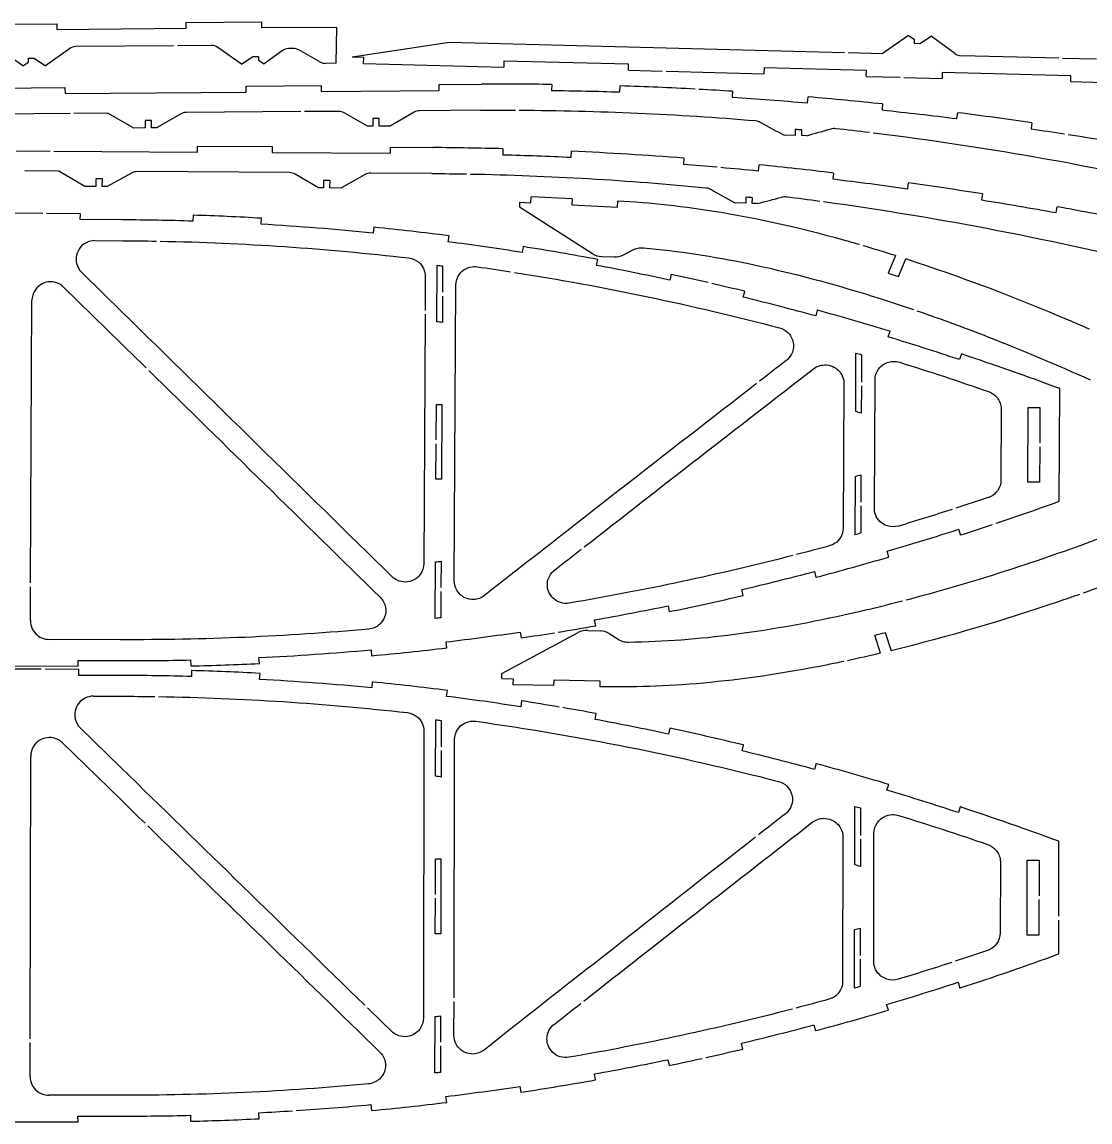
# Model space of a CAD drawing. Header units: millimetres. Extents: x 5 to 892, y -299 to -7.
# Drawn here: x 455.9 to 739.4, y -298.8 to -6.9 of the extents above; entities that cross this region are included whole.
import ezdxf

# ---------------------------------------------------------------- set-up
doc = ezdxf.new("R2010")
doc.units = ezdxf.units.MM
doc.layers.get('0').update_dxf_attribs({"linetype": 'CONTINUOUS'})

msp = doc.modelspace()

# ---------------------------------------------------------------- linework, layer by layer
for p, q in [((445.1, -7.55), (465.22, -7.38)), ((465.23, -8.97), (465.22, -7.38)), ((499.41, -8.69), (465.23, -8.97)), ((499.39, -7.1), (519.51, -6.93)), ((499.39, -7.1), (499.41, -8.69)), ((519.53, -8.52), (519.51, -6.93)), ((539.43, -8.35), (519.53, -8.52)), ((539.26, -17.89), (539.43, -8.35)), ((691.18, -10.51), (684.16, -15.35)), ((691.18, -10.51), (692.65, -11.53)), ((692.65, -11.53), (692.65, -12.57)), ((694.16, -12.61), (697.18, -10.67)), ((703.45, -15.31), (697.18, -10.67)), ((456.11, -18.59), (449.18, -13.64)), ((468.46, -14.01), (462.11, -18.54)), ((496.12, -13.25), (470.15, -13.46)), ((506.12, -13.16), (497.12, -13.24)), ((514.13, -18.11), (507.84, -13.7)), ((524.96, -14.55), (520.13, -18.06)), ((527.85, -13.98), (526.66, -13.99)), ((534.96, -17.52), (529.32, -14.36)), ((569.35, -12.39), (543.53, -16.25)), ((674.17, -15.09), (569.35, -12.39)), ((692.65, -12.57), (694.16, -12.61)), ((457.6, -17.6), (457.62, -16.57)), ((457.62, -16.57), (459.13, -16.55)), ((459.13, -16.55), (462.11, -18.54)), ((514.13, -18.11), (517.18, -16.07)), ((517.18, -16.07), (518.69, -16.06)), ((518.69, -16.06), (518.67, -17.09)), ((518.67, -17.09), (520.13, -18.06)), ((546.6, -16.33), (543.53, -16.25)), ((546.56, -17.92), (546.6, -16.33)), ((583.81, -17.29), (583.77, -18.88)), ((616.88, -18.15), (583.81, -17.29)), ((684.16, -15.35), (675.17, -15.12)), ((731.09, -16.56), (705.12, -15.89)), ((741.09, -16.82), (732.09, -16.59)), ((456.11, -18.59), (457.6, -17.6)), ((539.26, -17.89), (536.48, -17.91)), ((546.56, -17.92), (583.77, -18.88)), ((616.84, -19.73), (616.88, -18.15)), ((616.84, -19.73), (625.84, -19.96)), ((626.84, -19.99), (652.79, -20.66)), ((652.83, -19.07), (652.79, -20.66)), ((680.02, -19.78), (652.83, -19.07)), ((679.98, -21.36), (680.02, -19.78)), ((700.13, -20.29), (700.09, -21.88)), ((734.3, -21.18), (700.13, -20.29)), ((679.98, -21.36), (688.97, -21.59)), ((689.97, -21.62), (700.09, -21.88)), ((734.26, -22.76), (734.3, -21.18)), ((734.26, -22.76), (754.37, -23.28)), ((440.21, -24.54), (467.29, -24.33)), ((467.29, -24.33), (467.3, -25.92)), ((467.3, -25.92), (515.38, -25.54)), ((515.37, -23.95), (535.25, -23.8)), ((515.38, -25.54), (515.37, -23.95)), ((535.25, -23.8), (535.26, -25.38)), ((535.26, -25.38), (566.6, -25.14)), ((566.6, -25.14), (566.62, -23.55)), ((566.62, -23.55), (577.81, -23.46)), ((596.48, -23.5), (596.46, -25.09)), ((614.59, -25.49), (614.69, -23.9)), ((644.51, -25.32), (644.41, -26.91)), ((664.38, -28.39), (664.54, -26.81)), ((684.31, -28.69), (684.15, -30.27)), ((468.68, -31.2), (352.86, -32.11)), ((478.68, -31.12), (469.68, -31.19)), ((485.6, -35.07), (478.68, -31.12)), ((497.95, -31.36), (491.57, -35.02)), ((529.87, -30.72), (499.44, -30.96)), ((539.87, -30.64), (530.87, -30.71)), ((547.62, -34.58), (541.41, -31.04)), ((559.97, -30.88), (553.59, -34.53)), ((577.69, -30.34), (561.46, -30.47)), ((577.69, -30.34), (577.87, -30.34)), ((704.04, -32.58), (704.27, -31.01)), ((488.56, -33.04), (488.53, -35.04)), ((490.27, -33.03), (488.56, -33.04)), ((490.24, -35.03), (490.27, -33.03)), ((491.57, -35.02), (490.24, -35.03)), ((548.96, -34.57), (547.62, -34.58)), ((548.99, -32.57), (548.96, -34.57)), ((550.7, -32.56), (548.99, -32.57)), ((550.67, -34.56), (550.7, -32.56)), ((553.59, -34.53), (550.67, -34.56)), ((723.94, -33.7), (723.71, -35.27)), ((488.53, -35.04), (485.6, -35.07)), ((661.11, -37.06), (658.17, -37)), ((661.14, -35.44), (661.11, -37.06)), ((662.83, -37.09), (662.86, -35.58)), ((664.18, -37.11), (662.83, -37.09)), ((502.43, -41.45), (502.44, -39.87)), ((502.44, -39.87), (522.32, -39.99)), ((522.32, -39.99), (522.31, -41.58)), ((553.65, -41.78), (553.69, -40.19)), ((553.69, -40.19), (564.89, -40.26)), ((583.55, -40.57), (583.51, -42.16)), ((454.35, -41.15), (463.35, -41.2)), ((464.35, -41.21), (502.43, -41.45)), ((522.31, -41.58), (553.65, -41.78)), ((601.63, -42.81), (601.75, -41.23)), ((631.55, -43.07), (631.43, -44.66)), ((465.65, -46.51), (456.65, -46.45)), ((472.52, -50.56), (465.65, -46.51)), ((526.85, -46.9), (486.42, -46.64)), ((651.37, -46.42), (651.56, -44.84)), ((475.51, -48.57), (475.45, -50.57)), ((477.22, -48.59), (475.51, -48.57)), ((477.16, -50.58), (477.22, -48.59)), ((484.92, -47.03), (478.49, -50.59)), ((534.54, -50.95), (528.38, -47.32)), ((535.94, -48.96), (535.88, -50.96)), ((537.65, -48.97), (535.94, -48.96)), ((537.59, -50.97), (537.65, -48.97)), ((546.94, -47.42), (540.51, -50.99)), ((564.66, -47.14), (548.44, -47.04)), ((564.66, -47.14), (564.84, -47.14)), ((671.3, -47.01), (671.11, -48.58)), ((690.97, -51.17), (691.22, -49.61)), ((475.45, -50.57), (472.52, -50.56)), ((478.49, -50.59), (477.16, -50.58)), ((535.88, -50.96), (534.54, -50.95)), ((540.51, -50.99), (537.59, -50.97)), ((587.96, -54.73), (587.89, -56.01)), ((587.96, -54.73), (590.97, -54.88)), ((590.97, -54.88), (591.03, -53.3)), ((601.9, -53.86), (591.03, -53.3)), ((601.9, -53.86), (601.84, -55.44)), ((601.84, -55.44), (613.98, -56.07)), ((613.98, -56.07), (614.04, -54.48)), ((647.99, -55.04), (645.05, -54.95)), ((648.04, -53.42), (647.99, -55.04)), ((649.7, -55.09), (649.75, -53.59)), ((651.05, -55.14), (649.7, -55.09)), ((710.86, -52.57), (710.6, -54.14)), ((461.4, -57.75), (440.03, -57.64)), ((471.4, -57.8), (462.4, -57.75)), ((471.35, -59.38), (471.4, -57.8)), ((501.27, -58.2), (501.22, -59.78)), ((587.89, -56.01), (607.28, -68.39)), ((730.34, -57.52), (730.66, -55.97)), ((482.59, -59.44), (471.35, -59.38)), ((519.32, -60.6), (519.48, -59.02)), ((549.25, -61.38), (549.09, -62.96)), ((568.97, -65.26), (569.22, -63.69)), ((475.21, -64.94), (482.56, -64.97)), ((588.88, -66.53), (588.63, -68.09)), ((608.35, -71.51), (608.68, -69.96)), ((609.75, -69.16), (613.05, -69.29)), ((615.54, -68.72), (617.99, -67.43)), ((687.74, -68.93), (685.81, -73.61)), ((688.55, -74.49), (690.48, -69.81)), ((565.98, -86.46), (566.05, -71.47)), ((567.52, -71.66), (567.49, -78.66)), ((482.51, -83.96), (471.73, -73.41)), ((562.92, -74.48), (562.87, -83.48)), ((628.15, -73.89), (627.82, -75.44)), ((685.81, -73.61), (688.55, -74.49)), ((466.93, -77.28), (482.38, -92.4)), ((570.63, -155.23), (571.03, -76.76)), ((647.32, -79.95), (647.74, -78.41)), ((458.15, -155.79), (458.53, -80.78)), ((567.48, -79.66), (567.45, -86.65)), ((562.86, -84.48), (562.53, -150.63)), ((666.97, -83.41), (666.55, -84.94)), ((685.78, -90.5), (686.28, -88.99)), ((677.16, -110.3), (677.24, -94.78)), ((678.73, -95.22), (678.7, -102.48)), ((705.21, -95.01), (704.71, -96.52)), ((682.12, -135.94), (682.29, -101.92)), ((674.03, -102.89), (673.84, -141.22)), ((678.69, -103.48), (678.65, -110.75)), ((731.21, -134.12), (731.37, -104.24)), ((565.82, -117.84), (565.87, -108.4)), ((565.87, -108.4), (567.34, -108.4)), ((567.34, -108.4), (567.23, -128.28)), ((715.82, -109.69), (715.72, -128.51)), ((722.84, -129.06), (722.94, -109.21)), ((722.94, -109.21), (726.08, -109.23)), ((726.08, -109.23), (726.03, -118.65)), ((565.76, -128.28), (565.81, -118.84)), ((726.03, -119.65), (725.98, -129.08)), ((567.23, -128.28), (565.76, -128.28)), ((677, -143.03), (677.08, -127.51)), ((678.57, -127.07), (678.53, -134.34)), ((725.98, -129.08), (722.84, -129.06)), ((678.53, -135.34), (678.49, -142.6)), ((704.48, -141.56), (704.96, -143.08)), ((685.97, -148.91), (685.49, -147.39)), ((565.58, -165.2), (565.65, -150.21)), ((567.12, -150.04), (567.09, -157.03)), ((666.2, -152.75), (666.61, -154.29)), ((458.1, -165.79), (458.15, -156.79)), ((647.33, -159.09), (646.93, -157.55)), ((567.08, -158.03), (567.05, -165.03)), ((627.38, -161.86), (627.7, -163.42)), ((608.19, -167.15), (607.87, -165.6)), ((583.25, -179.85), (603.51, -168.96)), ((588.12, -168.81), (588.35, -170.38)), ((606.03, -168.37), (609.33, -168.49)), ((611.77, -169.25), (614.11, -170.72)), ((682.21, -169.64), (685, -168.96)), ((685, -168.96), (686.58, -173.78)), ((482.02, -170.85), (463.02, -170.76)), ((568.66, -173.02), (568.43, -171.45)), ((683.78, -174.45), (682.21, -169.64)), ((548.53, -173.54), (548.67, -175.12)), ((449.42, -177.81), (470.79, -177.91)), ((470.76, -176.33), (482, -176.38)), ((470.79, -177.91), (470.76, -176.33)), ((500.63, -176.23), (500.66, -177.82)), ((518.88, -177.18), (518.74, -175.6)), ((461, -178.7), (439.63, -178.66)), ((471, -178.72), (462, -178.71)), ((470.96, -180.31), (471, -178.72)), ((482.19, -180.33), (470.96, -180.31)), ((500.87, -179.03), (500.83, -180.62)), ((518.93, -181.38), (519.08, -179.8)), ((583.22, -181.13), (583.25, -179.85)), ((548.86, -182.07), (548.7, -183.65)), ((583.22, -181.13), (586.24, -181.2)), ((586.24, -181.2), (586.18, -182.79)), ((597.05, -183.05), (586.18, -182.79)), ((597.05, -183.05), (597.11, -181.46)), ((597.11, -181.46), (609.27, -181.74)), ((609.27, -181.74), (609.21, -183.33)), ((474.83, -185.85), (482.18, -185.87)), ((568.59, -185.89), (568.83, -184.32)), ((588.5, -187.09), (588.26, -188.66)), ((565.66, -207.1), (565.69, -192.11)), ((567.16, -192.29), (567.15, -199.29)), ((607.99, -192.02), (608.32, -190.46)), ((482.19, -204.85), (471.38, -194.33)), ((562.56, -195.13), (562.41, -271.28)), ((627.8, -194.34), (627.47, -195.89)), ((466.59, -198.22), (482.09, -213.29)), ((570.55, -265.85), (570.69, -197.38)), ((567.15, -200.29), (567.13, -207.29)), ((646.99, -200.33), (647.4, -198.8)), ((458.05, -276.76), (458.2, -201.75)), ((666.64, -203.74), (666.23, -205.27)), ((685.47, -210.77), (685.97, -209.26)), ((676.92, -230.59), (676.95, -215.08)), ((678.45, -215.51), (678.43, -222.78)), ((704.92, -215.22), (704.42, -216.73)), ((673.77, -223.2), (673.69, -261.53)), ((678.43, -223.78), (678.41, -231.04)), ((681.95, -256.22), (682.02, -222.2)), ((731.07, -244.25), (731.11, -224.37)), ((565.6, -238.48), (565.62, -229.04)), ((565.62, -229.04), (567.09, -229.04)), ((567.09, -229.04), (567.05, -248.92)), ((715.57, -229.87), (715.53, -248.68)), ((722.65, -249.22), (722.69, -229.37)), ((722.69, -229.37), (725.83, -229.37)), ((725.83, -229.37), (725.82, -238.8)), ((565.58, -248.92), (565.6, -239.48)), ((725.81, -239.8), (725.79, -249.22)), ((676.86, -263.32), (676.89, -247.8)), ((678.38, -247.37), (678.37, -254.63)), ((731.05, -254.25), (731.06, -245.25)), ((567.05, -248.92), (565.58, -248.92)), ((725.79, -249.22), (722.65, -249.22)), ((678.37, -255.63), (678.35, -262.89)), ((704.33, -261.78), (704.82, -263.29)), ((570.53, -275.85), (570.55, -266.85)), ((685.85, -269.18), (685.36, -267.66)), ((565.5, -285.84), (565.54, -270.85)), ((567, -270.67), (566.99, -277.67)), ((666.09, -273.08), (666.5, -274.62)), ((458.03, -286.76), (458.05, -277.76)), ((566.99, -278.67), (566.97, -285.67)), ((647.24, -279.48), (646.83, -277.94)), ((627.3, -282.31), (627.62, -283.86)), ((608.12, -287.66), (607.8, -286.1)), ((481.97, -291.75), (462.96, -291.71)), ((588.06, -289.38), (588.29, -290.95)), ((548.48, -294.23), (548.63, -295.81)), ((568.61, -293.65), (568.37, -292.08)), ((470.76, -298.84), (470.72, -297.26)), ((470.72, -297.26), (481.96, -297.28)), ((500.59, -297.07), (500.63, -298.65)), ((518.84, -297.97), (518.7, -296.38)), ((439.39, -298.78), (470.76, -298.84))]:
    msp.add_line(p, q)
for centre, radius, start, end in [((470.17, -16.4), 2.94, 90.4783, 125.5225), ((506.15, -16.1), 2.94, 54.9535, 90.4783), ((526.68, -16.93), 2.94, 90.4783, 126.0031), ((527.88, -16.92), 2.94, 60.7334, 90.4783), ((705.2, -12.95), 2.94, 233.4775, 268.5217), ((536.46, -14.85), 3.06, 240.7334, 270.4783), ((499.47, -34.02), 3.06, 90.449, 119.8339), ((539.89, -33.7), 3.06, 60.3361, 90.449), ((561.49, -33.53), 3.06, 90.449, 119.8339), ((486.4, -49.7), 3.06, 89.6349, 119.0198), ((526.83, -49.96), 3.06, 59.5219, 89.6349), ((548.42, -50.1), 3.06, 89.6349, 119.0198), ((609.94, -64.23), 4.94, 237.4354, 267.8523), ((613.23, -64.35), 4.94, 267.8523, 297.8523), ((605.85, -173.31), 4.94, 87.8523, 118.2693), ((609.14, -173.43), 4.94, 57.8523, 87.8523)]:
    msp.add_arc(centre, radius, start, end)
for points in [[(596.48, -23.5), (590.26, -23.43), (584.03, -23.41), (577.81, -23.46)], [(634.53, -24.74), (627.92, -24.39), (621.3, -24.11), (614.69, -23.9)], [(644.51, -25.32), (641.52, -25.13), (638.52, -24.96), (635.53, -24.8)], [(684.31, -28.69), (677.73, -28), (671.14, -27.37), (664.54, -26.81)], [(577.87, -30.34), (580.86, -30.32), (583.86, -30.31), (586.87, -30.32)], [(587.87, -30.33), (608.84, -30.43), (629.87, -31.37), (650.58, -33.1)], [(723.94, -33.7), (717.4, -32.74), (710.84, -31.84), (704.27, -31.01)], [(650.58, -33.1), (651, -33.13), (651.43, -33.26), (651.82, -33.48)], [(651.82, -33.48), (653.94, -34.65), (656.05, -35.83), (658.17, -37)], [(664.18, -37.11), (666.34, -36.49), (668.5, -35.88), (670.65, -35.26)], [(670.65, -35.26), (671.05, -35.14), (671.45, -35.11), (671.85, -35.16)], [(671.85, -35.16), (674.83, -35.49), (677.81, -35.83), (680.79, -36.19)], [(681.78, -36.31), (712.83, -40.11), (743.56, -45.68), (773.59, -52.69)], [(583.55, -40.57), (577.33, -40.41), (571.11, -40.3), (564.89, -40.26)], [(631.55, -43.07), (621.63, -42.3), (611.69, -41.68), (601.75, -41.23)], [(671.3, -47.01), (664.73, -46.22), (658.15, -45.5), (651.56, -44.84)], [(564.84, -47.14), (567.84, -47.16), (570.84, -47.2), (573.84, -47.25)], [(574.84, -47.27), (595.82, -47.67), (616.82, -48.91), (637.51, -50.93)], [(710.86, -52.57), (704.33, -51.52), (697.78, -50.53), (691.22, -49.61)], [(637.51, -50.93), (637.93, -50.97), (638.36, -51.11), (638.74, -51.33)], [(638.74, -51.33), (640.84, -52.53), (642.95, -53.74), (645.05, -54.95)], [(651.05, -55.14), (653.22, -54.55), (655.39, -53.96), (657.55, -53.38)], [(657.55, -53.38), (657.95, -53.27), (658.35, -53.24), (658.75, -53.29)], [(658.75, -53.29), (661.73, -53.66), (664.7, -54.05), (667.67, -54.45)], [(668.66, -54.59), (699.66, -58.83), (730.3, -64.83), (760.23, -72.27)], [(750.16, -59.7), (743.68, -58.39), (737.18, -57.15), (730.66, -55.97)], [(501.22, -59.78), (495.01, -59.59), (488.8, -59.47), (482.59, -59.44)], [(549.09, -62.96), (539.19, -61.96), (529.26, -61.17), (519.32, -60.6)], [(482.56, -64.97), (485.56, -64.99), (488.56, -65.02), (491.56, -65.08)], [(492.56, -65.1), (514.61, -65.53), (536.64, -67.02), (558.54, -69.55)], [(588.63, -68.09), (582.09, -67.06), (575.54, -66.11), (568.97, -65.26)], [(687.74, -68.93), (684.87, -68.02), (682, -67.14), (679.13, -66.3)], [(566.05, -71.47), (566.54, -71.53), (567.03, -71.59), (567.52, -71.66)], [(576.68, -71.89), (579.65, -72.31), (582.62, -72.76), (585.58, -73.22)], [(627.82, -75.44), (621.35, -74.04), (614.86, -72.73), (608.35, -71.51)], [(586.57, -73.37), (610.34, -77.1), (633.86, -82.05), (656.94, -88.1)], [(666.55, -84.94), (660.17, -83.19), (653.76, -81.53), (647.32, -79.95)], [(683.93, -80.41), (686.78, -81.32), (689.63, -82.26), (692.47, -83.23)], [(567.45, -86.65), (566.96, -86.59), (566.47, -86.53), (565.98, -86.46)], [(482.38, -92.4), (484.52, -94.5), (486.67, -96.6), (488.81, -98.7)], [(704.71, -96.52), (698.44, -94.44), (692.13, -92.43), (685.78, -90.5)], [(677.24, -94.78), (677.74, -94.93), (678.24, -95.07), (678.73, -95.22)], [(605.11, -146.24), (625.38, -130.42), (645.65, -114.66), (665.93, -98.98)], [(658.75, -96.76), (656.37, -98.6), (654, -100.44), (651.63, -102.27)], [(688.84, -97.24), (696.77, -99.71), (704.65, -102.3), (712.45, -105.01)], [(489.52, -99.4), (510, -119.46), (530.47, -139.54), (550.94, -159.59)], [(650.84, -102.89), (626.77, -121.54), (602.7, -140.31), (578.64, -159.14)], [(678.65, -110.75), (678.16, -110.6), (677.66, -110.45), (677.16, -110.3)], [(677.08, -127.51), (677.58, -127.36), (678.07, -127.22), (678.57, -127.07)], [(712.31, -133.15), (709.47, -134.11), (706.62, -135.05), (703.76, -135.97)], [(702.81, -136.28), (698.1, -137.79), (693.37, -139.26), (688.61, -140.69)], [(678.49, -142.6), (677.99, -142.74), (677.5, -142.89), (677, -143.03)], [(685.49, -147.39), (691.86, -145.53), (698.19, -143.58), (704.48, -141.56)], [(597.22, -152.39), (599.59, -150.54), (601.95, -148.7), (604.32, -146.85)], [(660.49, -148.52), (640.97, -153.54), (621.14, -157.77), (601.11, -161.15)], [(670.16, -145.96), (667.27, -146.75), (664.37, -147.52), (661.46, -148.27)], [(565.65, -150.21), (566.14, -150.15), (566.63, -150.09), (567.12, -150.04)], [(646.93, -157.55), (653.38, -156.04), (659.81, -154.44), (666.2, -152.75)], [(745.99, -155.43), (743.17, -156.47), (740.35, -157.5), (737.53, -158.5)], [(680.84, -162.71), (683.75, -162.02), (686.67, -161.29), (689.57, -160.54)], [(607.87, -165.6), (614.4, -164.44), (620.9, -163.19), (627.38, -161.86)], [(567.05, -165.03), (566.56, -165.09), (566.07, -165.15), (565.58, -165.2)], [(547.93, -168.04), (526.02, -170.02), (504.02, -170.96), (482.02, -170.85)], [(568.43, -171.45), (575.01, -170.66), (581.57, -169.78), (588.12, -168.81)], [(518.74, -175.6), (528.68, -175.13), (538.61, -174.44), (548.53, -173.54)], [(683.78, -174.45), (680.85, -175.14), (677.92, -175.8), (675, -176.42)], [(482, -176.38), (488.21, -176.42), (494.42, -176.36), (500.63, -176.23)], [(500.83, -180.62), (494.62, -180.44), (488.41, -180.35), (482.19, -180.33)], [(548.7, -183.65), (538.8, -182.68), (528.87, -181.92), (518.93, -181.38)], [(482.18, -185.87), (485.18, -185.87), (488.18, -185.9), (491.18, -185.94)], [(492.18, -185.96), (514.23, -186.32), (536.26, -187.75), (558.17, -190.21)], [(588.26, -188.66), (581.72, -187.65), (575.16, -186.72), (568.59, -185.89)], [(565.69, -192.11), (566.18, -192.17), (566.67, -192.23), (567.16, -192.29)], [(576.32, -192.5), (603.46, -196.27), (630.33, -201.65), (656.63, -208.46)], [(627.47, -195.89), (621, -194.51), (614.51, -193.22), (607.99, -192.02)], [(666.23, -205.27), (659.85, -203.54), (653.43, -201.9), (646.99, -200.33)], [(567.13, -207.29), (566.64, -207.22), (566.15, -207.16), (565.66, -207.1)], [(704.42, -216.73), (698.15, -214.67), (691.83, -212.68), (685.47, -210.77)], [(482.09, -213.29), (484.23, -215.39), (486.38, -217.48), (488.53, -219.57)], [(676.95, -215.08), (677.45, -215.22), (677.95, -215.37), (678.45, -215.51)], [(658.46, -217.12), (656.1, -218.96), (653.73, -220.8), (651.36, -222.65)], [(688.55, -217.5), (696.5, -219.94), (704.38, -222.51), (712.19, -225.2)], [(489.25, -220.27), (509.78, -240.27), (530.32, -260.29), (550.86, -280.27)], [(604.98, -266.75), (625.2, -250.87), (645.43, -235.05), (665.65, -219.31)], [(650.58, -223.26), (626.57, -242), (602.56, -260.84), (578.54, -279.74)], [(678.41, -231.04), (677.92, -230.89), (677.42, -230.74), (676.92, -230.59)], [(676.89, -247.8), (677.39, -247.66), (677.88, -247.51), (678.38, -247.37)], [(712.14, -253.34), (709.3, -254.3), (706.45, -255.25), (703.6, -256.18)], [(702.65, -256.49), (697.94, -258.02), (693.22, -259.51), (688.47, -260.95)], [(685.36, -267.66), (691.73, -265.78), (698.05, -263.82), (704.33, -261.78)], [(678.35, -262.89), (677.85, -263.04), (677.35, -263.18), (676.86, -263.32)], [(554.02, -274.81), (551.87, -272.72), (549.72, -270.63), (547.57, -268.53)], [(597.11, -272.93), (599.47, -271.08), (601.83, -269.22), (604.19, -267.37)], [(670.03, -266.28), (667.14, -267.07), (664.24, -267.85), (661.33, -268.61)], [(565.54, -270.85), (566.03, -270.79), (566.51, -270.73), (567, -270.67)], [(660.37, -268.87), (640.86, -273.94), (621.04, -278.24), (601.03, -281.68)], [(646.83, -277.94), (653.28, -276.41), (659.7, -274.79), (666.09, -273.08)], [(607.8, -286.1), (614.32, -284.93), (620.82, -283.66), (627.3, -282.31)], [(566.97, -285.67), (566.48, -285.73), (565.99, -285.78), (565.5, -285.84)], [(547.87, -288.73), (525.97, -290.78), (503.97, -291.79), (481.97, -291.75)], [(568.37, -292.08), (574.95, -291.27), (581.51, -290.37), (588.06, -289.38)], [(528.68, -295.8), (535.29, -295.37), (541.89, -294.85), (548.48, -294.23)], [(481.96, -297.28), (488.17, -297.29), (494.38, -297.22), (500.59, -297.07)], [(518.7, -296.38), (521.69, -296.23), (524.69, -296.06), (527.68, -295.87)]]:
    msp.add_open_spline(points, degree=3)
for points, knots in [([(596.46, -25.09), (596.48, -25.09), (596.5, -25.09), (596.52, -25.09), (602.53, -25.17), (608.53, -25.3), (614.53, -25.49), (614.55, -25.49), (614.57, -25.49), (614.59, -25.49)], [25.42343, 25.42343, 25.42343, 25.42343, 25.429162, 25.429162, 25.429162, 27.150135, 27.150135, 27.150135, 27.155686, 27.155686, 27.155686, 27.155686]), ([(644.41, -26.91), (644.43, -26.91), (644.45, -26.91), (644.47, -26.91), (651.09, -27.33), (657.71, -27.83), (664.32, -28.39), (664.34, -28.39), (664.36, -28.39), (664.38, -28.39)], [30.007331, 30.007331, 30.007331, 30.007331, 30.013061, 30.013061, 30.013061, 31.914649, 31.914649, 31.914649, 31.920266, 31.920266, 31.920266, 31.920266]), ([(684.15, -30.27), (684.17, -30.28), (684.19, -30.28), (684.2, -30.28), (690.81, -30.98), (697.4, -31.74), (703.98, -32.57), (704, -32.58), (704.02, -32.58), (704.04, -32.58)], [33.819162, 33.819162, 33.819162, 33.819162, 33.824901, 33.824901, 33.824901, 35.730751, 35.730751, 35.730751, 35.736388, 35.736388, 35.736388, 35.736388]), ([(662.86, -35.58), (662.84, -35.58), (662.82, -35.58), (662.8, -35.58), (662.27, -35.53), (661.74, -35.49), (661.21, -35.44), (661.18, -35.44), (661.16, -35.44), (661.14, -35.44)], [8.6177106, 8.6177106, 8.6177106, 8.6177106, 8.6229649, 8.6229649, 8.6229649, 8.7725911, 8.7725911, 8.7725911, 8.7785691, 8.7785691, 8.7785691, 8.7785691]), ([(723.71, -35.27), (723.73, -35.27), (723.75, -35.27), (723.77, -35.28), (726.72, -35.71), (729.67, -36.16), (732.61, -36.61)], [37.6412876, 37.6412876, 37.6412876, 37.6412876, 37.6470469, 37.6470469, 37.6470469, 38.506052, 38.506052, 38.506052, 38.506052]), ([(733.6, -36.77), (736.88, -37.28), (740.16, -37.81), (743.44, -38.36), (743.46, -38.36), (743.48, -38.37), (743.5, -38.37)], [38.6022011, 38.6022011, 38.6022011, 38.6022011, 39.5614414, 39.5614414, 39.5614414, 39.5671117, 39.5671117, 39.5671117, 39.5671117]), ([(583.51, -42.16), (583.53, -42.16), (583.55, -42.16), (583.57, -42.16), (589.57, -42.32), (595.57, -42.53), (601.57, -42.81), (601.59, -42.81), (601.61, -42.81), (601.63, -42.81)], [25.42343, 25.42343, 25.42343, 25.42343, 25.429162, 25.429162, 25.429162, 27.150135, 27.150135, 27.150135, 27.155686, 27.155686, 27.155686, 27.155686]), ([(631.43, -44.66), (631.45, -44.66), (631.47, -44.66), (631.49, -44.66), (634.46, -44.89), (637.43, -45.14), (640.4, -45.4)], [30.0073311, 30.0073311, 30.0073311, 30.0073311, 30.0130611, 30.0130611, 30.0130611, 30.8670836, 30.8670836, 30.8670836, 30.8670836]), ([(641.39, -45.48), (644.7, -45.78), (648.01, -46.09), (651.31, -46.41), (651.33, -46.42), (651.35, -46.42), (651.37, -46.42)], [30.9626231, 30.9626231, 30.9626231, 30.9626231, 31.9146489, 31.9146489, 31.9146489, 31.9202659, 31.9202659, 31.9202659, 31.9202659]), ([(671.11, -48.58), (671.13, -48.59), (671.15, -48.59), (671.17, -48.59), (677.77, -49.38), (684.35, -50.24), (690.91, -51.17), (690.93, -51.17), (690.95, -51.17), (690.97, -51.17)], [33.819162, 33.819162, 33.819162, 33.819162, 33.824901, 33.824901, 33.824901, 35.730751, 35.730751, 35.730751, 35.736388, 35.736388, 35.736388, 35.736388]), ([(678.17, -66.02), (676.79, -65.62), (675.41, -65.23), (674.03, -64.84), (650.29, -58.24), (630.9, -55.36), (614.04, -54.48)], [17.289522, 17.289522, 17.289522, 17.289522, 17.849287, 17.849287, 17.849287, 27.486424, 27.486424, 27.486424, 27.486424]), ([(649.75, -53.59), (649.73, -53.59), (649.71, -53.58), (649.7, -53.58), (649.16, -53.53), (648.63, -53.48), (648.1, -53.43), (648.08, -53.43), (648.06, -53.42), (648.04, -53.42)], [8.6177106, 8.6177106, 8.6177106, 8.6177106, 8.6229649, 8.6229649, 8.6229649, 8.7725911, 8.7725911, 8.7725911, 8.7785691, 8.7785691, 8.7785691, 8.7785691]), ([(710.6, -54.14), (710.62, -54.14), (710.64, -54.15), (710.66, -54.15), (717.22, -55.21), (723.77, -56.33), (730.29, -57.51), (730.31, -57.52), (730.32, -57.52), (730.34, -57.52)], [37.641288, 37.641288, 37.641288, 37.641288, 37.647047, 37.647047, 37.647047, 39.561441, 39.561441, 39.561441, 39.567112, 39.567112, 39.567112, 39.567112]), ([(519.48, -59.02), (519.46, -59.02), (519.44, -59.01), (519.42, -59.01), (513.39, -58.66), (507.36, -58.39), (501.33, -58.2), (501.31, -58.2), (501.29, -58.2), (501.27, -58.2)], [25.052182, 25.052182, 25.052182, 25.052182, 25.058161, 25.058161, 25.058161, 26.786843, 26.786843, 26.786843, 26.792573, 26.792573, 26.792573, 26.792573]), ([(569.22, -63.69), (569.2, -63.69), (569.18, -63.68), (569.16, -63.68), (562.55, -62.82), (555.94, -62.06), (549.31, -61.39), (549.29, -61.39), (549.27, -61.39), (549.25, -61.38)], [20.281565, 20.281565, 20.281565, 20.281565, 20.28746, 20.28746, 20.28746, 22.19533, 22.19533, 22.19533, 22.20106, 22.20106, 22.20106, 22.20106]), ([(475.21, -64.94), (473.73, -64.93), (472.26, -65.63), (471.34, -66.78), (470.4, -67.94), (470.04, -69.53), (470.37, -70.98), (470.58, -71.9), (471.06, -72.75), (471.73, -73.41)], [-1.570796, -1.570796, -1.570796, -1.570796, -0.672017, -0.672017, -0.672017, 0.231081, 0.231081, 0.231081, 0.800941, 0.800941, 0.800941, 0.800941]), ([(608.68, -69.96), (608.66, -69.95), (608.64, -69.95), (608.62, -69.94), (602.08, -68.72), (595.52, -67.58), (588.94, -66.54), (588.92, -66.53), (588.9, -66.53), (588.88, -66.53)], [16.459396, 16.459396, 16.459396, 16.459396, 16.465302, 16.465302, 16.465302, 18.377252, 18.377252, 18.377252, 18.382992, 18.382992, 18.382992, 18.382992]), ([(617.99, -67.43), (618.42, -67.2), (618.88, -67.04), (619.36, -66.94), (619.83, -66.84), (620.32, -66.82), (620.81, -66.86)], [0, 0, 0, 0, 0.144404, 0.144404, 0.144404, 0.288808, 0.288808, 0.288808, 0.288808]), ([(620.81, -66.86), (630.16, -67.71), (639.37, -69.13), (648.69, -71.05), (658.94, -73.17), (669.14, -75.86), (679.15, -78.92)], [0.149135, 0.149135, 0.149135, 0.149135, 2.96853, 2.96853, 2.96853, 6.065924, 6.065924, 6.065924, 6.065924]), ([(558.54, -69.55), (559.48, -69.66), (560.45, -70.08), (561.17, -70.69), (561.7, -71.14), (562.13, -71.7), (562.44, -72.35), (562.76, -73.02), (562.92, -73.78), (562.92, -74.48)], [-0.6997767, -0.6997767, -0.6997767, -0.6997767, -0.4198117, -0.4198117, -0.4198117, -0.2134263, -0.2134263, -0.2134263, 0, 0, 0, 0]), ([(739.22, -88.46), (737.38, -87.65), (735.53, -86.85), (733.68, -86.07), (719.85, -80.18), (705.18, -74.57), (690.48, -69.81)], [8.913862, 8.913862, 8.913862, 8.913862, 9.705028, 9.705028, 9.705028, 15.633876, 15.633876, 15.633876, 15.633876]), ([(571.03, -76.76), (571.04, -75.78), (571.38, -74.7), (571.98, -73.87), (572.43, -73.26), (572.99, -72.77), (573.67, -72.41), (574.36, -72.05), (575.15, -71.86), (575.89, -71.84), (576.15, -71.84), (576.41, -71.85), (576.68, -71.89)], [1.5088418, 1.5088418, 1.5088418, 1.5088418, 1.8069789, 1.8069789, 1.8069789, 2.0282831, 2.0282831, 2.0282831, 2.2519034, 2.2519034, 2.2519034, 2.3302703, 2.3302703, 2.3302703, 2.3302703]), ([(466.93, -77.28), (465.88, -76.24), (464.33, -75.72), (462.87, -75.9), (461.39, -76.09), (460.02, -76.97), (459.25, -78.25), (458.79, -79.01), (458.54, -79.89), (458.53, -80.78)], [-2.340652, -2.340652, -2.340652, -2.340652, -1.442067, -1.442067, -1.442067, -0.539462, -0.539462, -0.539462, 0, 0, 0, 0]), ([(638.01, -76.1), (634.75, -75.34), (631.49, -74.61), (628.21, -73.9), (628.19, -73.9), (628.17, -73.89), (628.15, -73.89)], [13.5845799, 13.5845799, 13.5845799, 13.5845799, 14.5490182, 14.5490182, 14.5490182, 14.5547801, 14.5547801, 14.5547801, 14.5547801]), ([(647.74, -78.41), (647.72, -78.41), (647.7, -78.4), (647.68, -78.4), (644.79, -77.69), (641.89, -77), (638.99, -76.32)], [12.6227773, 12.6227773, 12.6227773, 12.6227773, 12.6287094, 12.6287094, 12.6287094, 13.4884621, 13.4884621, 13.4884621, 13.4884621]), ([(679.15, -78.92), (679.95, -79.16), (680.75, -79.41), (681.54, -79.66), (682.34, -79.91), (683.13, -80.16), (683.93, -80.41)], [0, 0, 0, 0, 0.2498503, 0.2498503, 0.2498503, 0.4999897, 0.4999897, 0.4999897, 0.4999897]), ([(554.13, -154.14), (530.25, -130.77), (506.38, -107.35), (482.51, -83.96), (482.51, -83.96), (482.51, -83.96), (482.51, -83.96)], [-1.6221634, -1.6221634, -1.6221634, -1.6221634, -1.5449956, -1.5449956, -1.5449956, -1.54499559, -1.54499559, -1.54499559, -1.54499559]), ([(686.28, -88.99), (686.26, -88.99), (686.24, -88.98), (686.22, -88.97), (679.86, -87.04), (673.46, -85.19), (667.02, -83.43), (667, -83.42), (666.99, -83.42), (666.97, -83.41)], [8.762196, 8.762196, 8.762196, 8.762196, 8.768169, 8.768169, 8.768169, 10.701748, 10.701748, 10.701748, 10.707546, 10.707546, 10.707546, 10.707546]), ([(693.42, -83.55), (699.8, -85.75), (706.15, -88.09), (712.41, -90.53), (721.43, -94.04), (730.5, -97.87), (739.36, -101.87)], [0.997354, 0.997354, 0.997354, 0.997354, 3.012489, 3.012489, 3.012489, 5.917364, 5.917364, 5.917364, 5.917364]), ([(656.94, -88.1), (657.8, -88.32), (658.61, -88.8), (659.2, -89.39), (659.7, -89.88), (660.13, -90.53), (660.38, -91.24), (660.77, -92.33), (660.76, -93.48), (660.36, -94.57), (660.08, -95.32), (659.61, -95.99), (659.05, -96.51), (658.95, -96.6), (658.85, -96.68), (658.75, -96.76)], [-0.633828, -0.633828, -0.633828, -0.633828, -0.379641, -0.379641, -0.379641, -0.16511, -0.16511, -0.16511, 0.166179, 0.166179, 0.166179, 0.395726, 0.395726, 0.395726, 0.434882, 0.434882, 0.434882, 0.434882]), ([(731.37, -104.24), (731.35, -104.23), (731.34, -104.23), (731.33, -104.22), (722.73, -101.02), (714.04, -97.95), (705.27, -95.03), (705.25, -95.02), (705.23, -95.02), (705.21, -95.01)], [4.115565, 4.115565, 4.115565, 4.115565, 4.119684, 4.119684, 4.119684, 6.824893, 6.824893, 6.824893, 6.830746, 6.830746, 6.830746, 6.830746]), ([(665.93, -98.98), (666.75, -98.34), (667.85, -97.96), (668.87, -97.93), (669.63, -97.91), (670.42, -98.06), (671.14, -98.39), (672.14, -98.85), (672.93, -99.59), (673.45, -100.55), (673.84, -101.27), (674.04, -102.12), (674.03, -102.89)], [-1.083373, -1.083373, -1.083373, -1.083373, -0.776662, -0.776662, -0.776662, -0.549418, -0.549418, -0.549418, -0.236823, -0.236823, -0.236823, 0, 0, 0, 0]), ([(682.29, -101.92), (682.29, -100.94), (682.64, -99.87), (683.25, -99.05), (683.71, -98.42), (684.28, -97.93), (684.99, -97.57), (685.68, -97.21), (686.47, -97.02), (687.2, -97.01), (687.74, -97), (688.3, -97.07), (688.84, -97.24)], [1.521178, 1.521178, 1.521178, 1.521178, 1.8190759, 1.8190759, 1.8190759, 2.0448971, 2.0448971, 2.0448971, 2.2677655, 2.2677655, 2.2677655, 2.4296269, 2.4296269, 2.4296269, 2.4296269]), ([(712.45, -105.01), (713.26, -105.3), (713.99, -105.78), (714.54, -106.39), (715.21, -107.13), (715.68, -108.16), (715.79, -109.16), (715.81, -109.34), (715.82, -109.52), (715.82, -109.69)], [-0.5970633, -0.5970633, -0.5970633, -0.5970633, -0.3506806, -0.3506806, -0.3506806, -0.0533078, -0.0533078, -0.0533078, 0, 0, 0, 0]), ([(715.72, -128.51), (715.72, -129.48), (715.37, -130.56), (714.76, -131.38), (714.3, -131.99), (713.74, -132.48), (713.05, -132.84), (712.81, -132.96), (712.56, -133.07), (712.31, -133.15)], [0, 0, 0, 0, 0.2976045, 0.2976045, 0.2976045, 0.5203758, 0.5203758, 0.5203758, 0.5970633, 0.5970633, 0.5970633, 0.5970633]), ([(714.46, -139.96), (720.07, -138.07), (725.64, -136.13), (731.17, -134.13), (731.19, -134.13), (731.2, -134.12), (731.21, -134.12)], [46.365166, 46.365166, 46.365166, 46.365166, 48.100063, 48.100063, 48.100063, 48.104181, 48.104181, 48.104181, 48.104181]), ([(688.61, -140.69), (687.61, -140.99), (686.57, -140.98), (685.57, -140.65), (684.82, -140.41), (684.13, -139.98), (683.6, -139.46), (683.09, -138.97), (682.66, -138.31), (682.4, -137.6), (682.21, -137.06), (682.11, -136.48), (682.12, -135.94)], [0.6127739, 0.6127739, 0.6127739, 0.6127739, 0.9143145, 0.9143145, 0.9143145, 1.1390519, 1.1390519, 1.1390519, 1.3555849, 1.3555849, 1.3555849, 1.5211809, 1.5211809, 1.5211809, 1.5211809]), ([(673.84, -141.22), (673.83, -142.21), (673.49, -143.28), (672.88, -144.1), (672.43, -144.72), (671.86, -145.21), (671.17, -145.57), (670.85, -145.73), (670.51, -145.87), (670.16, -145.96)], [0, 0, 0, 0, 0.2984483, 0.2984483, 0.2984483, 0.5210737, 0.5210737, 0.5210737, 0.6249042, 0.6249042, 0.6249042, 0.6249042]), ([(704.96, -143.08), (704.98, -143.07), (705, -143.07), (705.02, -143.06), (707.86, -142.15), (710.69, -141.22), (713.52, -140.27)], [45.3890004, 45.3890004, 45.3890004, 45.3890004, 45.3948529, 45.3948529, 45.3948529, 46.2674202, 46.2674202, 46.2674202, 46.2674202]), ([(690.54, -160.29), (697.07, -158.58), (703.57, -156.72), (710, -154.76), (719.26, -151.93), (728.59, -148.79), (737.72, -145.47)], [0.997354, 0.997354, 0.997354, 0.997354, 3.012489, 3.012489, 3.012489, 5.917364, 5.917364, 5.917364, 5.917364]), ([(737.72, -145.47), (738.51, -145.18), (739.29, -144.89), (740.08, -144.6), (740.86, -144.31), (741.63, -144.02), (742.41, -143.73)], [0, 0, 0, 0, 0.2509012, 0.2509012, 0.2509012, 0.499991, 0.499991, 0.499991, 0.499991]), ([(562.53, -150.63), (562.52, -151.62), (562.18, -152.7), (561.57, -153.53), (561.12, -154.14), (560.57, -154.62), (559.89, -154.98), (559.19, -155.34), (558.39, -155.54), (557.65, -155.55), (556.92, -155.56), (556.15, -155.4), (555.46, -155.07), (554.96, -154.83), (554.5, -154.5), (554.13, -154.14)], [0, 0, 0, 0, 0.299866, 0.299866, 0.299866, 0.519545, 0.519545, 0.519545, 0.74527, 0.74527, 0.74527, 0.964651, 0.964651, 0.964651, 1.123353, 1.123353, 1.123353, 1.123353]), ([(666.61, -154.29), (666.63, -154.28), (666.64, -154.28), (666.66, -154.27), (673.12, -152.57), (679.54, -150.79), (685.91, -148.92), (685.93, -148.92), (685.95, -148.91), (685.97, -148.91)], [41.5122, 41.5122, 41.5122, 41.5122, 41.517998, 41.517998, 41.517998, 43.451578, 43.451578, 43.451578, 43.45755, 43.45755, 43.45755, 43.45755]), ([(601.11, -161.15), (600.35, -161.28), (599.59, -161.23), (598.84, -161), (598.09, -160.78), (597.4, -160.36), (596.86, -159.85), (596.32, -159.34), (595.87, -158.67), (595.61, -157.93), (595.22, -156.84), (595.23, -155.68), (595.62, -154.59), (595.9, -153.83), (596.36, -153.16), (596.93, -152.64), (597.02, -152.55), (597.12, -152.47), (597.22, -152.39)], [0.670658, 0.670658, 0.670658, 0.670658, 0.896522, 0.896522, 0.896522, 1.119183, 1.119183, 1.119183, 1.344241, 1.344241, 1.344241, 1.676211, 1.676211, 1.676211, 1.906077, 1.906077, 1.906077, 1.944522, 1.944522, 1.944522, 1.944522]), ([(578.64, -159.14), (577.83, -159.77), (576.75, -160.16), (575.75, -160.19), (574.98, -160.22), (574.18, -160.06), (573.46, -159.72), (572.48, -159.25), (571.71, -158.52), (571.21, -157.56), (570.82, -156.84), (570.63, -156), (570.63, -155.23)], [0.433744, 0.433744, 0.433744, 0.433744, 0.735195, 0.735195, 0.735195, 0.964747, 0.964747, 0.964747, 1.273921, 1.273921, 1.273921, 1.508842, 1.508842, 1.508842, 1.508842]), ([(550.94, -159.59), (551.46, -160.09), (551.89, -160.75), (552.15, -161.47), (552.53, -162.56), (552.53, -163.72), (552.13, -164.8), (551.86, -165.56), (551.4, -166.24), (550.83, -166.75), (550.07, -167.46), (548.98, -167.94), (547.93, -168.04)], [-0.384534, -0.384534, -0.384534, -0.384534, -0.166028, -0.166028, -0.166028, 0.165094, 0.165094, 0.165094, 0.395141, 0.395141, 0.395141, 0.706723, 0.706723, 0.706723, 0.706723]), ([(627.7, -163.42), (627.72, -163.41), (627.74, -163.41), (627.76, -163.4), (634.29, -162.06), (640.8, -160.63), (647.27, -159.11), (647.29, -159.1), (647.31, -159.1), (647.33, -159.09)], [37.664966, 37.664966, 37.664966, 37.664966, 37.670728, 37.670728, 37.670728, 39.591037, 39.591037, 39.591037, 39.596969, 39.596969, 39.596969, 39.596969]), ([(736.58, -158.83), (734.68, -159.5), (732.78, -160.15), (730.88, -160.8), (716.65, -165.64), (701.59, -170.12), (686.58, -173.78)], [8.913862, 8.913862, 8.913862, 8.913862, 9.705028, 9.705028, 9.705028, 15.633876, 15.633876, 15.633876, 15.633876]), ([(675.97, -163.84), (676.78, -163.66), (677.59, -163.47), (678.41, -163.28), (679.22, -163.1), (680.03, -162.91), (680.84, -162.71)], [0, 0, 0, 0, 0.2498503, 0.2498503, 0.2498503, 0.4999897, 0.4999897, 0.4999897, 0.4999897]), ([(458.1, -165.79), (458.09, -167.28), (458.8, -168.76), (459.97, -169.68), (460.83, -170.37), (461.92, -170.75), (463.02, -170.76)], [0, 0, 0, 0, 0.904836, 0.904836, 0.904836, 1.570796, 1.570796, 1.570796, 1.570796]), ([(616.88, -171.49), (626.27, -171.35), (635.56, -170.63), (645.01, -169.4), (655.39, -168.06), (665.75, -166.14), (675.97, -163.84)], [0.149135, 0.149135, 0.149135, 0.149135, 2.96853, 2.96853, 2.96853, 6.065924, 6.065924, 6.065924, 6.065924]), ([(588.35, -170.38), (588.37, -170.38), (588.39, -170.37), (588.41, -170.37), (591.36, -169.93), (594.3, -169.48), (597.24, -169)], [33.8367548, 33.8367548, 33.8367548, 33.8367548, 33.8424942, 33.8424942, 33.8424942, 34.6976519, 34.6976519, 34.6976519, 34.6976519]), ([(598.23, -168.84), (601.54, -168.31), (604.83, -167.75), (608.13, -167.16), (608.15, -167.16), (608.17, -167.16), (608.19, -167.15)], [34.7933423, 34.7933423, 34.7933423, 34.7933423, 35.754444, 35.754444, 35.754444, 35.7603507, 35.7603507, 35.7603507, 35.7603507]), ([(614.11, -170.72), (614.52, -170.98), (614.97, -171.18), (615.44, -171.31), (615.91, -171.44), (616.4, -171.5), (616.88, -171.49)], [0, 0, 0, 0, 0.144404, 0.144404, 0.144404, 0.288808, 0.288808, 0.288808, 0.288808]), ([(548.67, -175.12), (548.69, -175.12), (548.71, -175.12), (548.73, -175.11), (555.36, -174.51), (561.99, -173.81), (568.6, -173.02), (568.62, -173.02), (568.64, -173.02), (568.66, -173.02)], [30.018687, 30.018687, 30.018687, 30.018687, 30.024417, 30.024417, 30.024417, 31.932286, 31.932286, 31.932286, 31.938181, 31.938181, 31.938181, 31.938181]), ([(500.66, -177.82), (500.68, -177.82), (500.7, -177.82), (500.72, -177.82), (506.76, -177.68), (512.79, -177.47), (518.82, -177.19), (518.84, -177.19), (518.86, -177.18), (518.88, -177.18)], [25.427173, 25.427173, 25.427173, 25.427173, 25.432903, 25.432903, 25.432903, 27.161586, 27.161586, 27.161586, 27.167565, 27.167565, 27.167565, 27.167565]), ([(674.02, -176.63), (672.61, -176.92), (671.21, -177.21), (669.8, -177.49), (645.63, -182.3), (626.08, -183.72), (609.21, -183.33)], [17.289522, 17.289522, 17.289522, 17.289522, 17.849287, 17.849287, 17.849287, 27.486424, 27.486424, 27.486424, 27.486424]), ([(519.08, -179.8), (519.06, -179.8), (519.04, -179.79), (519.02, -179.79), (512.99, -179.46), (506.96, -179.21), (500.93, -179.04), (500.91, -179.04), (500.89, -179.04), (500.87, -179.03)], [25.052182, 25.052182, 25.052182, 25.052182, 25.058161, 25.058161, 25.058161, 26.786843, 26.786843, 26.786843, 26.792573, 26.792573, 26.792573, 26.792573]), ([(568.83, -184.32), (568.81, -184.31), (568.79, -184.31), (568.77, -184.31), (562.17, -183.47), (555.55, -182.73), (548.92, -182.08), (548.9, -182.08), (548.88, -182.07), (548.86, -182.07)], [20.281565, 20.281565, 20.281565, 20.281565, 20.28746, 20.28746, 20.28746, 22.19533, 22.19533, 22.19533, 22.20106, 22.20106, 22.20106, 22.20106]), ([(474.83, -185.85), (473.35, -185.85), (471.89, -186.55), (470.96, -187.71), (470.03, -188.87), (469.67, -190.47), (470.01, -191.91), (470.22, -192.83), (470.7, -193.68), (471.38, -194.33)], [-1.570796, -1.570796, -1.570796, -1.570796, -0.672017, -0.672017, -0.672017, 0.231081, 0.231081, 0.231081, 0.800941, 0.800941, 0.800941, 0.800941]), ([(598.47, -188.72), (595.17, -188.16), (591.87, -187.62), (588.56, -187.1), (588.54, -187.1), (588.52, -187.1), (588.5, -187.09)], [17.416744, 17.416744, 17.416744, 17.416744, 18.3772521, 18.3772521, 18.3772521, 18.3829915, 18.3829915, 18.3829915, 18.3829915]), ([(608.32, -190.46), (608.3, -190.46), (608.28, -190.46), (608.26, -190.45), (605.33, -189.91), (602.4, -189.39), (599.46, -188.89)], [16.4593956, 16.4593956, 16.4593956, 16.4593956, 16.4653023, 16.4653023, 16.4653023, 17.3210454, 17.3210454, 17.3210454, 17.3210454]), ([(558.17, -190.21), (559.12, -190.32), (560.08, -190.74), (560.81, -191.34), (561.34, -191.79), (561.78, -192.35), (562.09, -193), (562.41, -193.67), (562.57, -194.43), (562.56, -195.13)], [-0.6997767, -0.6997767, -0.6997767, -0.6997767, -0.4198117, -0.4198117, -0.4198117, -0.2134263, -0.2134263, -0.2134263, 0, 0, 0, 0]), ([(570.69, -197.38), (570.69, -196.4), (571.03, -195.32), (571.63, -194.49), (572.07, -193.88), (572.63, -193.39), (573.32, -193.03), (574, -192.66), (574.79, -192.47), (575.54, -192.45), (575.8, -192.44), (576.06, -192.46), (576.32, -192.5)], [1.5088418, 1.5088418, 1.5088418, 1.5088418, 1.8069789, 1.8069789, 1.8069789, 2.0282831, 2.0282831, 2.0282831, 2.2519034, 2.2519034, 2.2519034, 2.3302703, 2.3302703, 2.3302703, 2.3302703]), ([(647.4, -198.8), (647.38, -198.8), (647.36, -198.79), (647.34, -198.79), (640.88, -197.22), (634.38, -195.74), (627.86, -194.35), (627.84, -194.35), (627.82, -194.34), (627.8, -194.34)], [12.622777, 12.622777, 12.622777, 12.622777, 12.628709, 12.628709, 12.628709, 14.549018, 14.549018, 14.549018, 14.55478, 14.55478, 14.55478, 14.55478]), ([(466.59, -198.22), (465.53, -197.19), (463.99, -196.67), (462.52, -196.86), (461.05, -197.05), (459.68, -197.94), (458.91, -199.21), (458.45, -199.97), (458.2, -200.86), (458.2, -201.75)], [-2.340652, -2.340652, -2.340652, -2.340652, -1.442067, -1.442067, -1.442067, -0.539462, -0.539462, -0.539462, 0, 0, 0, 0]), ([(685.97, -209.26), (685.95, -209.25), (685.93, -209.25), (685.91, -209.24), (679.55, -207.33), (673.14, -205.5), (666.7, -203.76), (666.68, -203.75), (666.66, -203.74), (666.64, -203.74)], [8.762196, 8.762196, 8.762196, 8.762196, 8.768169, 8.768169, 8.768169, 10.701748, 10.701748, 10.701748, 10.707546, 10.707546, 10.707546, 10.707546]), ([(546.85, -267.84), (525.3, -246.86), (503.74, -225.84), (482.19, -204.85), (482.19, -204.85), (482.19, -204.85), (482.19, -204.85)], [-1.61446459, -1.61446459, -1.61446459, -1.61446459, -1.5449956, -1.5449956, -1.5449956, -1.54499559, -1.54499559, -1.54499559, -1.54499559]), ([(656.63, -208.46), (657.49, -208.68), (658.3, -209.15), (658.9, -209.74), (659.4, -210.23), (659.83, -210.88), (660.08, -211.59), (660.47, -212.67), (660.47, -213.83), (660.07, -214.92), (659.79, -215.67), (659.33, -216.34), (658.76, -216.86), (658.67, -216.95), (658.57, -217.03), (658.46, -217.12)], [-0.633828, -0.633828, -0.633828, -0.633828, -0.379641, -0.379641, -0.379641, -0.16511, -0.16511, -0.16511, 0.166179, 0.166179, 0.166179, 0.395726, 0.395726, 0.395726, 0.434882, 0.434882, 0.434882, 0.434882]), ([(731.11, -224.37), (731.09, -224.36), (731.08, -224.36), (731.07, -224.35), (722.46, -221.18), (713.76, -218.13), (704.98, -215.24), (704.96, -215.24), (704.94, -215.23), (704.92, -215.22)], [4.115565, 4.115565, 4.115565, 4.115565, 4.119684, 4.119684, 4.119684, 6.824893, 6.824893, 6.824893, 6.830746, 6.830746, 6.830746, 6.830746]), ([(665.65, -219.31), (666.47, -218.67), (667.57, -218.29), (668.59, -218.25), (669.35, -218.23), (670.14, -218.38), (670.87, -218.71), (671.86, -219.16), (672.65, -219.9), (673.17, -220.86), (673.57, -221.58), (673.77, -222.42), (673.77, -223.2)], [-1.083373, -1.083373, -1.083373, -1.083373, -0.776662, -0.776662, -0.776662, -0.549418, -0.549418, -0.549418, -0.236823, -0.236823, -0.236823, 0, 0, 0, 0]), ([(682.02, -222.2), (682.02, -221.22), (682.37, -220.15), (682.97, -219.32), (683.43, -218.7), (684.01, -218.2), (684.71, -217.84), (685.39, -217.48), (686.18, -217.29), (686.92, -217.27), (687.46, -217.26), (688.01, -217.33), (688.55, -217.5)], [1.521178, 1.521178, 1.521178, 1.521178, 1.8190759, 1.8190759, 1.8190759, 2.0448971, 2.0448971, 2.0448971, 2.2677655, 2.2677655, 2.2677655, 2.4296269, 2.4296269, 2.4296269, 2.4296269]), ([(712.19, -225.2), (713.01, -225.48), (713.74, -225.97), (714.29, -226.58), (714.96, -227.31), (715.43, -228.33), (715.54, -229.34), (715.56, -229.52), (715.57, -229.69), (715.57, -229.87)], [-0.5970633, -0.5970633, -0.5970633, -0.5970633, -0.3506806, -0.3506806, -0.3506806, -0.0533078, -0.0533078, -0.0533078, 0, 0, 0, 0]), ([(715.53, -248.68), (715.53, -249.66), (715.19, -250.74), (714.58, -251.56), (714.13, -252.17), (713.56, -252.66), (712.88, -253.02), (712.64, -253.15), (712.39, -253.25), (712.14, -253.34)], [0, 0, 0, 0, 0.2976045, 0.2976045, 0.2976045, 0.5203758, 0.5203758, 0.5203758, 0.5970633, 0.5970633, 0.5970633, 0.5970633]), ([(688.47, -260.95), (687.46, -261.25), (686.43, -261.25), (685.42, -260.92), (684.67, -260.69), (683.98, -260.26), (683.45, -259.74), (682.93, -259.24), (682.5, -258.59), (682.24, -257.88), (682.05, -257.34), (681.95, -256.76), (681.95, -256.22)], [0.6127739, 0.6127739, 0.6127739, 0.6127739, 0.9143145, 0.9143145, 0.9143145, 1.1390519, 1.1390519, 1.1390519, 1.3555849, 1.3555849, 1.3555849, 1.5211809, 1.5211809, 1.5211809, 1.5211809]), ([(704.82, -263.29), (704.84, -263.28), (704.86, -263.28), (704.88, -263.27), (713.68, -260.41), (722.39, -257.41), (731.01, -254.26), (731.02, -254.26), (731.03, -254.25), (731.05, -254.25)], [45.389, 45.389, 45.389, 45.389, 45.394853, 45.394853, 45.394853, 48.100063, 48.100063, 48.100063, 48.104181, 48.104181, 48.104181, 48.104181]), ([(673.69, -261.53), (673.69, -262.51), (673.35, -263.59), (672.74, -264.41), (672.29, -265.03), (671.72, -265.52), (671.04, -265.88), (670.72, -266.05), (670.37, -266.18), (670.03, -266.28)], [0, 0, 0, 0, 0.2984483, 0.2984483, 0.2984483, 0.5210737, 0.5210737, 0.5210737, 0.6249042, 0.6249042, 0.6249042, 0.6249042]), ([(562.41, -271.28), (562.41, -272.27), (562.07, -273.35), (561.46, -274.18), (561.02, -274.79), (560.46, -275.28), (559.78, -275.64), (559.09, -276), (558.29, -276.2), (557.54, -276.21), (556.82, -276.22), (556.05, -276.06), (555.36, -275.74), (554.85, -275.5), (554.4, -275.18), (554.02, -274.81)], [0, 0, 0, 0, 0.299866, 0.299866, 0.299866, 0.519545, 0.519545, 0.519545, 0.74527, 0.74527, 0.74527, 0.964651, 0.964651, 0.964651, 1.123353, 1.123353, 1.123353, 1.123353]), ([(666.5, -274.62), (666.52, -274.61), (666.54, -274.61), (666.56, -274.6), (673.01, -272.88), (679.42, -271.08), (685.79, -269.19), (685.81, -269.19), (685.83, -269.18), (685.85, -269.18)], [41.5122, 41.5122, 41.5122, 41.5122, 41.517998, 41.517998, 41.517998, 43.451578, 43.451578, 43.451578, 43.45755, 43.45755, 43.45755, 43.45755]), ([(601.03, -281.68), (600.26, -281.81), (599.51, -281.77), (598.75, -281.54), (598.01, -281.32), (597.31, -280.9), (596.77, -280.4), (596.23, -279.88), (595.78, -279.22), (595.51, -278.48), (595.12, -277.38), (595.12, -276.22), (595.52, -275.13), (595.79, -274.38), (596.25, -273.7), (596.82, -273.18), (596.91, -273.1), (597.01, -273.01), (597.11, -272.93)], [0.670658, 0.670658, 0.670658, 0.670658, 0.896522, 0.896522, 0.896522, 1.119183, 1.119183, 1.119183, 1.344241, 1.344241, 1.344241, 1.676211, 1.676211, 1.676211, 1.906077, 1.906077, 1.906077, 1.944522, 1.944522, 1.944522, 1.944522]), ([(578.54, -279.74), (577.74, -280.37), (576.66, -280.76), (575.66, -280.8), (574.9, -280.83), (574.1, -280.67), (573.37, -280.33), (572.39, -279.87), (571.62, -279.14), (571.11, -278.18), (570.73, -277.46), (570.53, -276.63), (570.53, -275.85)], [0.433744, 0.433744, 0.433744, 0.433744, 0.735195, 0.735195, 0.735195, 0.964747, 0.964747, 0.964747, 1.273921, 1.273921, 1.273921, 1.508842, 1.508842, 1.508842, 1.508842]), ([(637.4, -281.75), (640.66, -281.02), (643.92, -280.27), (647.18, -279.49), (647.2, -279.49), (647.22, -279.48), (647.24, -279.48)], [38.6254201, 38.6254201, 38.6254201, 38.6254201, 39.5910369, 39.5910369, 39.5910369, 39.596969, 39.596969, 39.596969, 39.596969]), ([(550.86, -280.27), (551.37, -280.78), (551.8, -281.43), (552.06, -282.15), (552.45, -283.24), (552.45, -284.39), (552.06, -285.48), (551.79, -286.24), (551.33, -286.92), (550.76, -287.44), (550, -288.14), (548.92, -288.63), (547.87, -288.73)], [-0.384534, -0.384534, -0.384534, -0.384534, -0.166028, -0.166028, -0.166028, 0.165094, 0.165094, 0.165094, 0.395141, 0.395141, 0.395141, 0.706723, 0.706723, 0.706723, 0.706723]), ([(627.62, -283.86), (627.64, -283.86), (627.66, -283.86), (627.68, -283.85), (630.6, -283.24), (633.51, -282.61), (636.42, -281.97)], [37.6649662, 37.6649662, 37.6649662, 37.6649662, 37.6707282, 37.6707282, 37.6707282, 38.5293169, 38.5293169, 38.5293169, 38.5293169]), ([(458.03, -286.76), (458.03, -288.25), (458.74, -289.72), (459.91, -290.65), (460.77, -291.33), (461.87, -291.71), (462.96, -291.71)], [0, 0, 0, 0, 0.904836, 0.904836, 0.904836, 1.570796, 1.570796, 1.570796, 1.570796]), ([(588.29, -290.95), (588.31, -290.95), (588.33, -290.94), (588.35, -290.94), (594.94, -289.94), (601.51, -288.85), (608.06, -287.67), (608.08, -287.67), (608.1, -287.66), (608.12, -287.66)], [33.836755, 33.836755, 33.836755, 33.836755, 33.842494, 33.842494, 33.842494, 35.754444, 35.754444, 35.754444, 35.760351, 35.760351, 35.760351, 35.760351]), ([(548.63, -295.81), (548.65, -295.81), (548.67, -295.81), (548.69, -295.8), (555.32, -295.18), (561.94, -294.46), (568.55, -293.65), (568.57, -293.65), (568.59, -293.65), (568.61, -293.65)], [30.018687, 30.018687, 30.018687, 30.018687, 30.024417, 30.024417, 30.024417, 31.932286, 31.932286, 31.932286, 31.938181, 31.938181, 31.938181, 31.938181]), ([(500.63, -298.65), (500.65, -298.65), (500.67, -298.65), (500.69, -298.65), (506.72, -298.5), (512.75, -298.28), (518.78, -297.97), (518.8, -297.97), (518.82, -297.97), (518.84, -297.97)], [25.427173, 25.427173, 25.427173, 25.427173, 25.432903, 25.432903, 25.432903, 27.161586, 27.161586, 27.161586, 27.167565, 27.167565, 27.167565, 27.167565])]:
    msp.add_open_spline(points, degree=3, knots=knots)

doc.saveas('drawing.dxf')
